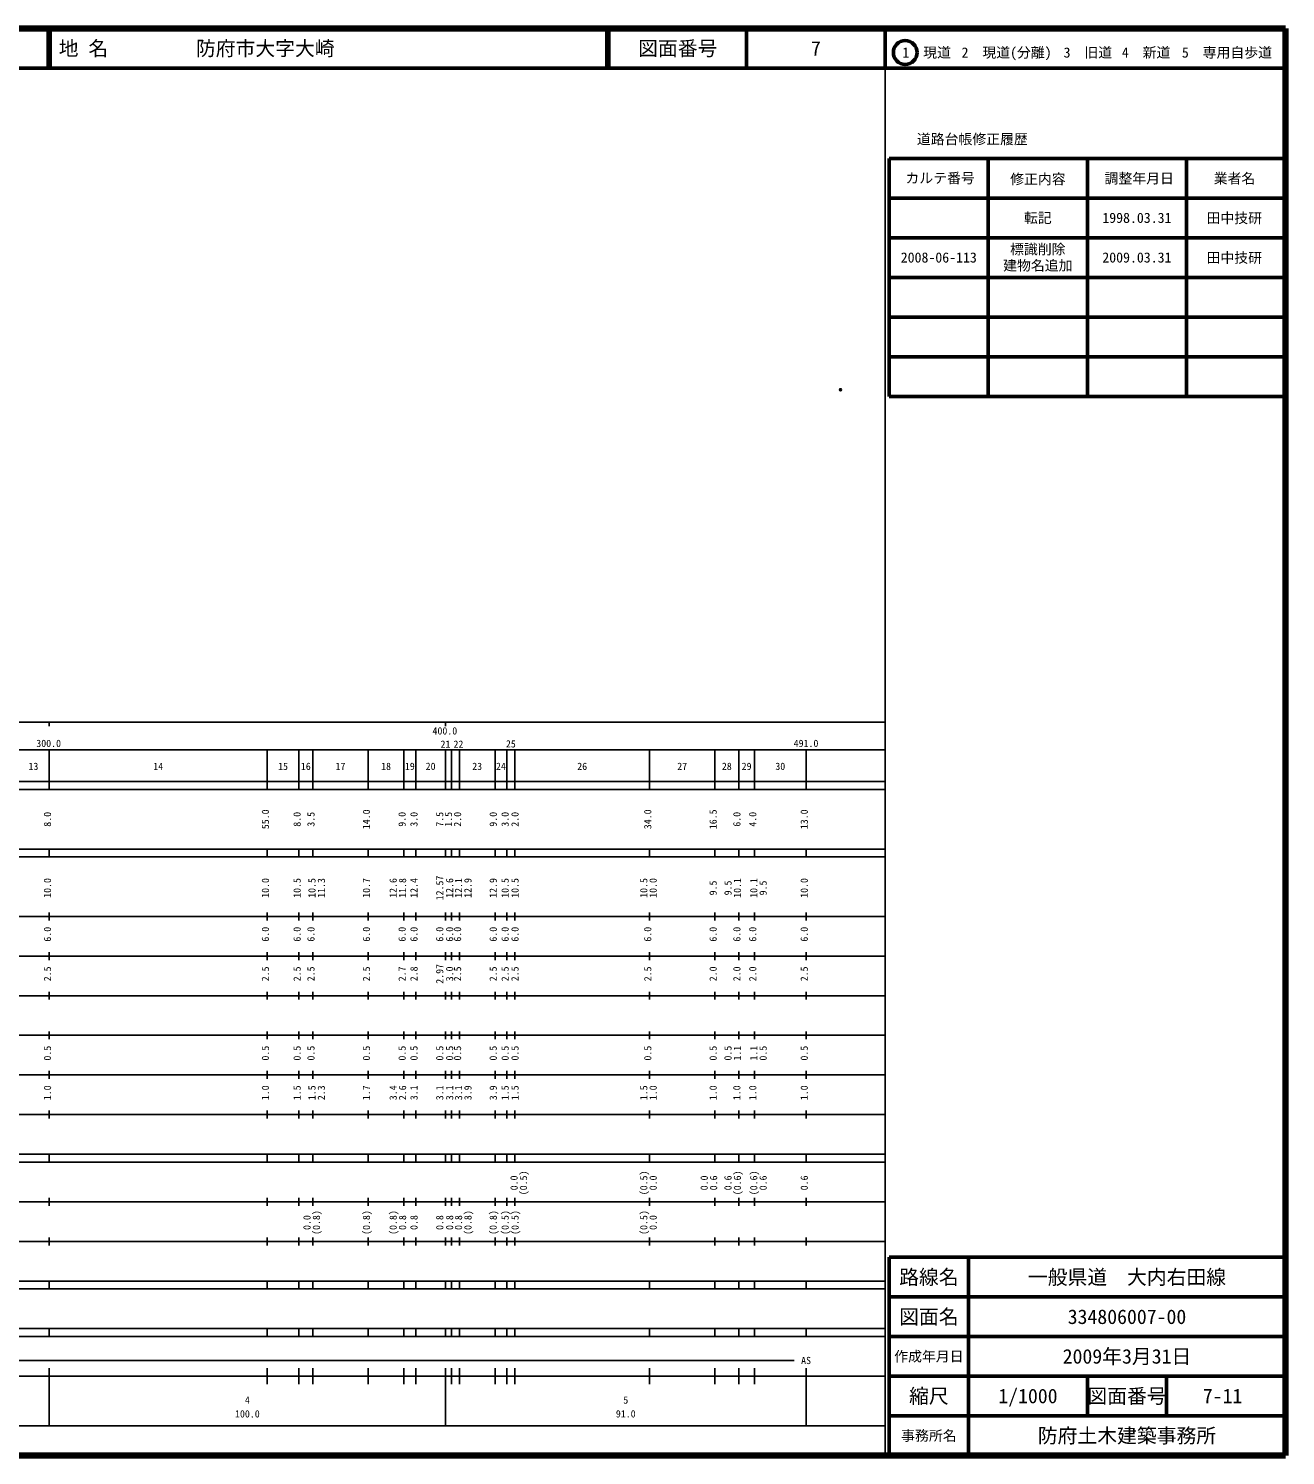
# Model space of a CAD drawing. Units: millimetres on the paper. Extents: x 40 to 680, y 20 to 380.
# Drawn here: x 362.8 to 680, y 20 to 380 of the extents above; entities that cross this region are included whole.
import ezdxf
from ezdxf.enums import TextEntityAlignment as Align

# ---------------------------------------------------------------- set-up
doc = ezdxf.new("R2010")
doc.units = ezdxf.units.MM
doc.header["$PDMODE"] = 32
doc.header["$PDSIZE"] = 0.5
doc.layers.add('M-OTRS', color=6, linetype='Continuous')
doc.layers.add('M-TTL-TXT', color=7, linetype='Continuous')
for name, color, linetype, lineweight in [('M-TTL', 2, 'Continuous', 140), ('M-TTL-BAND', 7, 'Continuous', 25), ('M-TTL-FRAM', 2, 'Continuous', 50), ('M-TTL-LINE', 7, 'Continuous', 50)]:
    doc.layers.add(name, color=color, linetype=linetype, lineweight=lineweight)
doc.styles.add('ＭＳ ゴシック', font='')
doc.styles.get('ＭＳ ゴシック').set_extended_font_data('MS Gothic')

msp = doc.modelspace()

# ---------------------------------------------------------------- linework, layer by layer
at = {"layer": 'M-OTRS'}
msp.add_point((567.698, 288.884), dxfattribs=at)
at = {"layer": 'M-TTL'}
for p, q in [((680, 380), (40, 380)), ((680, 20), (680, 380)), ((40, 20), (680, 20))]:
    msp.add_line(p, q, dxfattribs=at)
at = {"layer": 'M-TTL-BAND'}
for p, q in [((579, 20), (579, 370)), ((40, 205), (579, 205)), ((368, 205), (368, 204)), ((468, 205), (468, 204)), ((68, 198), (579, 198)), ((368, 188), (368, 198)), ((423, 188), (423, 198)), ((431, 188), (431, 198)), ((434.5, 188), (434.5, 198)), ((448.5, 188), (448.5, 198)), ((457.5, 188), (457.5, 198)), ((460.5, 188), (460.5, 198)), ((468, 188), (468, 198)), ((469.5, 188), (469.5, 198)), ((471.5, 188), (471.5, 198)), ((480.5, 188), (480.5, 198)), ((483.5, 188), (483.5, 198)), ((485.5, 188), (485.5, 198)), ((519.5, 188), (519.5, 198)), ((536, 188), (536, 198)), ((542, 188), (542, 198)), ((546, 188), (546, 198)), ((559, 188), (559, 198)), ((40, 190), (579, 190)), ((40, 188), (579, 188)), ((40, 173), (579, 173)), ((368, 171), (368, 173)), ((423, 171), (423, 173)), ((431, 171), (431, 173)), ((434.5, 171), (434.5, 173)), ((448.5, 171), (448.5, 173)), ((457.5, 171), (457.5, 173)), ((460.5, 171), (460.5, 173)), ((468, 171), (468, 173)), ((469.5, 171), (469.5, 173)), ((471.5, 171), (471.5, 173)), ((480.5, 171), (480.5, 173)), ((483.5, 171), (483.5, 173)), ((485.5, 171), (485.5, 173)), ((519.5, 171), (519.5, 173)), ((536, 171), (536, 173)), ((542, 171), (542, 173)), ((546, 171), (546, 173)), ((559, 171), (559, 173)), ((40, 171), (579, 171)), ((40, 156), (579, 156)), ((368, 155), (368, 157)), ((423, 155), (423, 157)), ((431, 155), (431, 157)), ((434.5, 155), (434.5, 157)), ((448.5, 155), (448.5, 157)), ((457.5, 155), (457.5, 157)), ((460.5, 155), (460.5, 157)), ((468, 155), (468, 157)), ((469.5, 155), (469.5, 157)), ((471.5, 155), (471.5, 157)), ((480.5, 155), (480.5, 157)), ((483.5, 155), (483.5, 157)), ((485.5, 155), (485.5, 157)), ((519.5, 155), (519.5, 157)), ((536, 155), (536, 157)), ((542, 155), (542, 157)), ((546, 155), (546, 157)), ((559, 155), (559, 157)), ((46, 146), (579, 146)), ((368, 145), (368, 147)), ((423, 145), (423, 147)), ((431, 145), (431, 147)), ((434.5, 145), (434.5, 147)), ((448.5, 145), (448.5, 147)), ((457.5, 145), (457.5, 147)), ((460.5, 145), (460.5, 147)), ((468, 145), (468, 147)), ((469.5, 145), (469.5, 147)), ((471.5, 145), (471.5, 147)), ((480.5, 145), (480.5, 147)), ((483.5, 145), (483.5, 147)), ((485.5, 145), (485.5, 147)), ((519.5, 145), (519.5, 147)), ((536, 145), (536, 147)), ((542, 145), (542, 147)), ((546, 145), (546, 147)), ((559, 145), (559, 147)), ((368, 135), (368, 137)), ((423, 135), (423, 137)), ((431, 135), (431, 137)), ((434.5, 135), (434.5, 137)), ((448.5, 135), (448.5, 137)), ((457.5, 135), (457.5, 137)), ((460.5, 135), (460.5, 137)), ((468, 135), (468, 137)), ((469.5, 135), (469.5, 137)), ((471.5, 135), (471.5, 137)), ((480.5, 135), (480.5, 137)), ((483.5, 135), (483.5, 137)), ((485.5, 135), (485.5, 137)), ((519.5, 135), (519.5, 137)), ((536, 135), (536, 137)), ((542, 135), (542, 137)), ((546, 135), (546, 137)), ((559, 135), (559, 137)), ((52, 136), (579, 136)), ((46, 126), (579, 126)), ((368, 125), (368, 127)), ((423, 125), (423, 127)), ((431, 125), (431, 127)), ((434.5, 125), (434.5, 127)), ((448.5, 125), (448.5, 127)), ((457.5, 125), (457.5, 127)), ((460.5, 125), (460.5, 127)), ((468, 125), (468, 127)), ((469.5, 125), (469.5, 127)), ((471.5, 125), (471.5, 127)), ((480.5, 125), (480.5, 127)), ((483.5, 125), (483.5, 127)), ((485.5, 125), (485.5, 127)), ((519.5, 125), (519.5, 127)), ((536, 125), (536, 127)), ((542, 125), (542, 127)), ((546, 125), (546, 127)), ((559, 125), (559, 127)), ((52, 116), (579, 116)), ((368, 115), (368, 117)), ((423, 115), (423, 117)), ((431, 115), (431, 117)), ((434.5, 115), (434.5, 117)), ((448.5, 115), (448.5, 117)), ((457.5, 115), (457.5, 117)), ((460.5, 115), (460.5, 117)), ((468, 115), (468, 117)), ((469.5, 115), (469.5, 117)), ((471.5, 115), (471.5, 117)), ((480.5, 115), (480.5, 117)), ((483.5, 115), (483.5, 117)), ((485.5, 115), (485.5, 117)), ((519.5, 115), (519.5, 117)), ((536, 115), (536, 117)), ((542, 115), (542, 117)), ((546, 115), (546, 117)), ((559, 115), (559, 117)), ((46, 106), (579, 106)), ((368, 105), (368, 107)), ((423, 105), (423, 107)), ((431, 105), (431, 107)), ((434.5, 105), (434.5, 107)), ((448.5, 105), (448.5, 107)), ((457.5, 105), (457.5, 107)), ((460.5, 105), (460.5, 107)), ((468, 105), (468, 107)), ((469.5, 105), (469.5, 107)), ((471.5, 105), (471.5, 107)), ((480.5, 105), (480.5, 107)), ((483.5, 105), (483.5, 107)), ((485.5, 105), (485.5, 107)), ((519.5, 105), (519.5, 107)), ((536, 105), (536, 107)), ((542, 105), (542, 107)), ((546, 105), (546, 107)), ((559, 105), (559, 107)), ((40, 96), (579, 96)), ((40, 94), (579, 94)), ((368, 94), (368, 96)), ((423, 94), (423, 96)), ((431, 94), (431, 96)), ((434.5, 94), (434.5, 96)), ((448.5, 94), (448.5, 96)), ((457.5, 94), (457.5, 96)), ((460.5, 94), (460.5, 96)), ((468, 94), (468, 96)), ((469.5, 94), (469.5, 96)), ((471.5, 94), (471.5, 96)), ((480.5, 94), (480.5, 96)), ((483.5, 94), (483.5, 96)), ((485.5, 94), (485.5, 96)), ((519.5, 94), (519.5, 96)), ((536, 94), (536, 96)), ((542, 94), (542, 96)), ((546, 94), (546, 96)), ((559, 94), (559, 96)), ((49, 84), (579, 84)), ((368, 83), (368, 85)), ((423, 83), (423, 85)), ((431, 83), (431, 85)), ((434.5, 83), (434.5, 85)), ((448.5, 83), (448.5, 85)), ((457.5, 83), (457.5, 85)), ((460.5, 83), (460.5, 85)), ((468, 83), (468, 85)), ((469.5, 83), (469.5, 85)), ((471.5, 83), (471.5, 85)), ((480.5, 83), (480.5, 85)), ((483.5, 83), (483.5, 85)), ((485.5, 83), (485.5, 85)), ((519.5, 83), (519.5, 85)), ((536, 83), (536, 85)), ((542, 83), (542, 85)), ((546, 83), (546, 85)), ((559, 83), (559, 85)), ((40, 74), (579, 74)), ((368, 73), (368, 75)), ((423, 73), (423, 75)), ((431, 73), (431, 75)), ((434.5, 73), (434.5, 75)), ((448.5, 73), (448.5, 75)), ((457.5, 73), (457.5, 75)), ((460.5, 73), (460.5, 75)), ((468, 73), (468, 75)), ((469.5, 73), (469.5, 75)), ((471.5, 73), (471.5, 75)), ((480.5, 73), (480.5, 75)), ((483.5, 73), (483.5, 75)), ((485.5, 73), (485.5, 75)), ((519.5, 73), (519.5, 75)), ((536, 73), (536, 75)), ((542, 73), (542, 75)), ((546, 73), (546, 75)), ((559, 73), (559, 75)), ((40, 64), (579, 64)), ((40, 62), (579, 62)), ((368, 62), (368, 64)), ((423, 62), (423, 64)), ((431, 62), (431, 64)), ((434.5, 62), (434.5, 64)), ((448.5, 62), (448.5, 64)), ((457.5, 62), (457.5, 64)), ((460.5, 62), (460.5, 64)), ((468, 62), (468, 64)), ((469.5, 62), (469.5, 64)), ((471.5, 62), (471.5, 64)), ((480.5, 62), (480.5, 64)), ((483.5, 62), (483.5, 64)), ((485.5, 62), (485.5, 64)), ((519.5, 62), (519.5, 64)), ((536, 62), (536, 64)), ((542, 62), (542, 64)), ((546, 62), (546, 64)), ((559, 62), (559, 64)), ((40, 52), (579, 52)), ((368, 50), (368, 52)), ((423, 50), (423, 52)), ((431, 50), (431, 52)), ((434.5, 50), (434.5, 52)), ((448.5, 50), (448.5, 52)), ((457.5, 50), (457.5, 52)), ((460.5, 50), (460.5, 52)), ((468, 50), (468, 52)), ((469.5, 50), (469.5, 52)), ((471.5, 50), (471.5, 52)), ((480.5, 50), (480.5, 52)), ((483.5, 50), (483.5, 52)), ((485.5, 50), (485.5, 52)), ((519.5, 50), (519.5, 52)), ((536, 50), (536, 52)), ((542, 50), (542, 52)), ((546, 50), (546, 52)), ((559, 50), (559, 52)), ((40, 50), (579, 50)), ((71, 44), (556, 44)), ((40, 40), (579, 40)), ((368, 27.5), (368, 42)), ((423, 38), (423, 42)), ((431, 38), (431, 42)), ((434.5, 38), (434.5, 42)), ((448.5, 38), (448.5, 42)), ((457.5, 38), (457.5, 42)), ((460.5, 38), (460.5, 42)), ((468, 27.5), (468, 42)), ((469.5, 38), (469.5, 42)), ((471.5, 38), (471.5, 42)), ((480.5, 38), (480.5, 42)), ((483.5, 38), (483.5, 42)), ((485.5, 38), (485.5, 42)), ((519.5, 38), (519.5, 42)), ((536, 38), (536, 42)), ((542, 38), (542, 42)), ((546, 38), (546, 42)), ((559, 27.5), (559, 42)), ((68, 27.5), (579, 27.5))]:
    msp.add_line(p, q, dxfattribs=at)
at = {"layer": 'M-TTL-FRAM'}
for p, q in [((580, 347.197), (580, 287.197)), ((580, 347.197), (680, 347.197)), ((580, 287.197), (680, 287.197)), ((680, 70), (580, 70)), ((580, 70), (580, 20))]:
    msp.add_line(p, q, dxfattribs=at)
at = {"layer": 'M-TTL-LINE'}
for p, q in [((367.75, 380), (367.75, 370)), ((368.25, 380), (368.25, 370)), ((508.747, 380), (508.747, 370)), ((509.247, 380), (509.247, 370)), ((543.997, 380), (543.997, 370)), ((579, 380), (579, 370)), ((40, 370), (680, 370)), ((605, 347.197), (605, 287.197)), ((630, 347.197), (630, 287.197)), ((655, 347.197), (655, 287.197)), ((580, 337.197), (680, 337.197)), ((580, 327.197), (680, 327.197)), ((580, 317.197), (680, 317.197)), ((580, 307.197), (680, 307.197)), ((580, 297.197), (680, 297.197)), ((600, 70), (600, 20)), ((680, 60), (580, 60)), ((680, 50), (580, 50)), ((680, 40), (580, 40)), ((630, 40), (630, 30)), ((650, 40), (650, 30)), ((680, 30), (580, 30))]:
    msp.add_line(p, q, dxfattribs=at)
msp.add_circle((584.031, 373.958), 3, dxfattribs=at)

# ---------------------------------------------------------------- texts
at = {"layer": 'M-TTL-BAND', "style": 'ＭＳ ゴシック'}
for s, p in [('400.0', (467.844, 201.341)), ('300.0', (367.844, 198.195)), ('21', (467.987, 197.983)), ('22', (471.263, 197.983)), ('25', (484.5, 198.067)), ('491.0', (559, 198.195)), ('13', (364, 192.405)), ('14', (395.5, 192.405)), ('15', (427, 192.405)), ('16', (432.75, 192.405)), ('17', (441.5, 192.405)), ('18', (453, 192.405)), ('19', (459, 192.405)), ('20', (464.25, 192.405)), ('23', (476, 192.405)), ('24', (482, 192.405)), ('26', (502.5, 192.405)), ('27', (527.75, 192.405)), ('28', (539, 192.405)), ('29', (544, 192.405)), ('30', (552.5, 192.405)), ('AS', (559, 42.5)), ('4', (418, 32.523)), ('5', (513.5, 32.523)), ('100.0', (418, 29.033)), ('91.0', (513.5, 29.033))]:
    msp.add_text(s, height=1.833, dxfattribs=at).set_placement(p, align=Align.BOTTOM_CENTER)
for s, p in [('8.0', (369, 180.5)), ('55.0', (424, 180.5)), ('8.0', (432, 180.5)), ('3.5', (435.5, 180.5)), ('14.0', (449.5, 180.5)), ('9.0', (458.5, 180.5)), ('3.0', (461.5, 180.5)), ('7.5', (468, 180.5)), ('1.5', (470.2, 180.5)), ('2.0', (472.5, 180.5)), ('9.0', (481.5, 180.5)), ('3.0', (484.5, 180.5)), ('2.0', (487, 180.5)), ('34.0', (520.5, 180.5)), ('16.5', (537, 180.5)), ('6.0', (543, 180.5)), ('4.0', (547, 180.5)), ('13.0', (560, 180.5)), ('12.57', (468, 163.174)), ('10.0', (369, 163.174)), ('10.0', (424, 163.174)), ('10.5', (432, 163.174)), ('10.5', (435.75, 163.174)), ('11.3', (438.12, 163.174)), ('10.7', (449.5, 163.174)), ('12.6', (456.25, 163.174)), ('11.8', (458.62, 163.174)), ('12.4', (461.5, 163.174)), ('12.6', (470.5, 163.174)), ('12.1', (472.75, 163.174)), ('12.9', (475.12, 163.174)), ('12.9', (481.5, 163.174)), ('10.5', (484.5, 163.174)), ('10.5', (487, 163.174)), ('10.5', (519.5, 163.174)), ('10.0', (521.87, 163.174)), ('9.5', (537, 163.174)), ('9.5', (540.75, 163.174)), ('10.1', (543.12, 163.174)), ('10.1', (547.25, 163.174)), ('9.5', (549.62, 163.174)), ('10.0', (560, 163.174)), ('6.0', (369, 151.5)), ('6.0', (424, 151.5)), ('6.0', (432, 151.5)), ('6.0', (435.5, 151.5)), ('6.0', (449.5, 151.5)), ('6.0', (458.5, 151.5)), ('6.0', (461.5, 151.5)), ('6.0', (468, 151.5)), ('6.0', (470.5, 151.5)), ('6.0', (472.5, 151.5)), ('6.0', (481.5, 151.5)), ('6.0', (484.5, 151.5)), ('6.0', (487, 151.5)), ('6.0', (520.5, 151.5)), ('6.0', (537, 151.5)), ('6.0', (543, 151.5)), ('6.0', (547, 151.5)), ('6.0', (560, 151.5)), ('2.5', (369, 141.5)), ('2.5', (424, 141.5)), ('2.5', (432, 141.5)), ('2.5', (435.5, 141.5)), ('2.5', (449.5, 141.5)), ('2.7', (458.5, 141.5)), ('2.8', (461.5, 141.5)), ('2.97', (468, 141.5)), ('3.0', (470.5, 141.5)), ('2.5', (472.5, 141.5)), ('2.5', (481.5, 141.5)), ('2.5', (484.5, 141.5)), ('2.5', (487, 141.5)), ('2.5', (520.5, 141.5)), ('2.0', (537, 141.5)), ('2.0', (543, 141.5)), ('2.0', (547, 141.5)), ('2.5', (560, 141.5)), ('0.5', (369, 121.5)), ('0.5', (424, 121.5)), ('0.5', (432, 121.5)), ('0.5', (435.5, 121.5)), ('0.5', (449.5, 121.5)), ('0.5', (458.5, 121.5)), ('0.5', (461.5, 121.5)), ('0.5', (468, 121.5)), ('0.5', (470.5, 121.5)), ('0.5', (472.5, 121.5)), ('0.5', (481.5, 121.5)), ('0.5', (484.5, 121.5)), ('0.5', (487, 121.5)), ('0.5', (520.5, 121.5)), ('0.5', (537, 121.5)), ('0.5', (540.75, 121.5)), ('1.1', (543.12, 121.5)), ('1.1', (547.25, 121.5)), ('0.5', (549.62, 121.5)), ('0.5', (560, 121.5)), ('1.0', (369, 111.5)), ('1.0', (424, 111.5)), ('1.5', (432, 111.5)), ('1.5', (435.75, 111.5)), ('2.3', (438.12, 111.5)), ('1.7', (449.5, 111.5)), ('3.4', (456.25, 111.5)), ('2.6', (458.62, 111.5)), ('3.1', (461.5, 111.5)), ('3.1', (468, 111.5)), ('3.1', (470.5, 111.5)), ('3.1', (472.75, 111.5)), ('3.9', (475.12, 111.5)), ('3.9', (481.5, 111.5)), ('1.5', (484.5, 111.5)), ('1.5', (487, 111.5)), ('1.5', (519.5, 111.5)), ('1.0', (521.87, 111.5)), ('1.0', (537, 111.5)), ('1.0', (543, 111.5)), ('1.0', (547, 111.5)), ('1.0', (560, 111.5)), ('0.0', (486.75, 88.764)), ('(0.5)', (489.12, 88.764)), ('(0.5)', (519.5, 88.764)), ('0.0', (521.87, 88.764)), ('0.0', (534.75, 88.764)), ('0.6', (537.12, 88.764)), ('0.6', (540.75, 88.764)), ('(0.6)', (543.12, 88.764)), ('(0.6)', (547.25, 88.764)), ('0.6', (549.62, 88.764)), ('0.6', (560, 88.764)), ('0.0', (434.5, 78.764)), ('(0.8)', (436.87, 78.764)), ('(0.8)', (449.5, 78.764)), ('(0.8)', (456.25, 78.764)), ('0.8', (458.62, 78.764)), ('0.8', (461.5, 78.764)), ('0.8', (468, 78.764)), ('0.8', (470.5, 78.764)), ('0.8', (472.75, 78.764)), ('(0.8)', (475.12, 78.764)), ('(0.8)', (481.5, 78.764)), ('(0.5)', (484.5, 78.764)), ('(0.5)', (487, 78.764)), ('(0.5)', (519.5, 78.764)), ('0.0', (521.87, 78.764))]:
    msp.add_text(s, height=1.833, rotation=90, dxfattribs=at).set_placement(p, align=Align.BOTTOM_CENTER)
at = {"layer": 'M-TTL-TXT', "style": 'ＭＳ ゴシック'}
for s, p in [('地 名', (370.38, 375)), ('防府市大字大崎', (405.024, 375))]:
    msp.add_text(s, height=3.666, dxfattribs=at).set_placement(p, align=Align.MIDDLE_LEFT)
for s, height, p in [('図面番号', 3.666, (526.622, 375)), ('7', 3.666, (561.497, 375)), ('1\u3000現道', 2.566, (589.448, 373.958)), ('2\u3000現道(分離)', 2.566, (609.619, 373.958)), ('3\u3000旧道', 2.566, (630.121, 373.958)), ('4\u3000新道', 2.566, (644.824, 373.958)), ('5\u3000専用自歩道', 2.566, (665.228, 373.958)), ('道路台帳修正履歴', 2.566, (600.968, 352.113)), ('カルテ番号', 2.566, (592.839, 342.277)), ('修正内容', 2.566, (617.509, 342.023)), ('調整年月日', 2.566, (643.089, 342.197)), ('業者名', 2.566, (667.134, 342.197)), ('転記', 2.566, (617.5, 332.245)), ('1998.03.31', 2.566, (642.5, 332.245)), ('田中技研', 2.566, (667.077, 332.189)), ('標識削除', 2.566, (617.5, 324.322)), ('2008-06-113', 2.566, (592.5, 322.245)), ('建物名追加', 2.566, (617.5, 320.227)), ('2009.03.31', 2.566, (642.5, 322.245)), ('田中技研', 2.566, (667.077, 322.189)), ('路線名', 3.666, (590, 65)), ('路線名', 3.666, (590, 65)), ('一般県道\u3000大内右田線', 3.666, (640, 65)), ('図面名', 3.666, (590, 55)), ('図面名', 3.666, (590, 55)), ('334806007-00', 3.666, (640, 55)), ('2009年3月31日', 3.666, (640, 45)), ('作成年月日', 2.566, (590, 45)), ('作成年月日', 2.566, (590, 45)), ('縮尺', 3.666, (590, 35)), ('縮尺', 3.666, (590, 35)), ('1/1000', 3.666, (615, 35)), ('図面番号', 3.666, (640, 35)), ('図面番号', 3.666, (640, 35)), ('7-11', 3.666, (664.125, 35)), ('事務所名', 2.566, (590, 25)), ('事務所名', 2.566, (590, 25)), ('防府土木建築事務所', 3.666, (640, 25))]:
    msp.add_text(s, height=height, dxfattribs=at).set_placement(p, align=Align.MIDDLE_CENTER)

doc.saveas('drawing.dxf')
